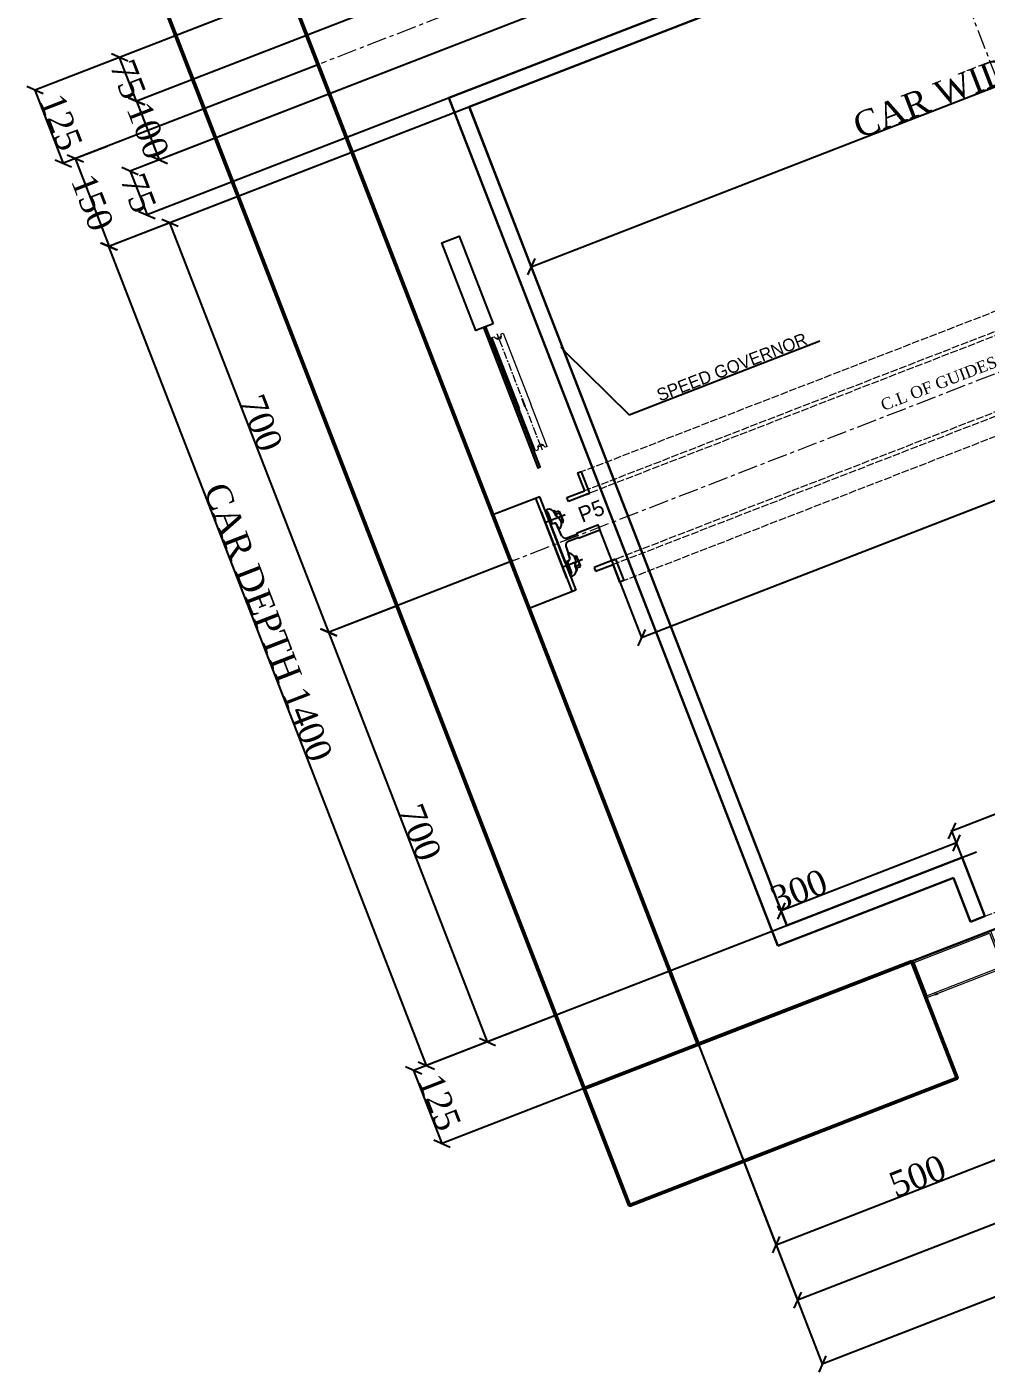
# Model space of a CAD drawing. Header units: millimetres. Extents: x 22640 to 26002, y -77691 to -74265.
# Drawn here: x 22640 to 24169, y -77563 to -75419 of the extents above; entities that cross this region are included whole.
import ezdxf
from ezdxf import colors
from ezdxf.entities.mleader import LeaderData, LeaderLine
from ezdxf.math import Vec2, Vec3

# ---------------------------------------------------------------- set-up
doc = ezdxf.new("R2010")
doc.units = ezdxf.units.MM
for name, pattern in [('ACAD_ISO02W100', [15, 12, -3]), ('ACAD_ISO10W100', [18, 12, -3, 0, -3]), ('CENTER', [50.8, 31.75, -6.35, 6.35, -6.35])]:
    doc.linetypes.add(name, pattern=pattern)
for name, color, linetype in [('7', 6, 'ACAD_ISO10W100'), ('PDF_0', 7, 'Continuous'), ('PDF_gide rail', 7, 'Continuous')]:
    doc.layers.add(name, color=color, linetype=linetype)
for name, color, linetype, lineweight in [('CL', 2, 'CENTER', 0), ('DL', 8, 'ACAD_ISO02W100', 0), ('step&guides', 3, 'Continuous', 30), ('Wall', 1, 'Continuous', 50)]:
    doc.layers.add(name, color=color, linetype=linetype, lineweight=lineweight)
doc.styles.add('nassar2', font='cent.shx', dxfattribs={"height": 60})
doc.styles.add('top', font='cent.shx', dxfattribs={"height": 40})
doc.dimstyles.new('top', dxfattribs={"dimtxt": 35, "dimasz": 20, "dimexe": 1.25, "dimexo": 0.625, "dimtad": 1, "dimtxsty": 'top', "dimblk": 'OBLIQUE', "dimcen": 2.5, "dimadec": 0, "dimazin": 0, "dimtfac": 1, "dimtmove": 0, "dimatfit": 3, "dimldrblk": 'OBLIQUE', "dimfxl": 1, "dimarcsym": 0})

# ---------------------------------------------------------------- blocks, each defined once
blk = doc.blocks.new('_Oblique')
at = {"color": 0, "linetype": 'ByBlock', "lineweight": -2}
blk.add_line((-0.5, -0.5), (0.5, 0.5), dxfattribs=at)
blk = doc.blocks.new('*D38')
at = {"color": 0, "lineweight": -2, "transparency": 16777216}
for p, q in [((23366.7, -74827.6), (22919.1, -75001.1)), ((23538.8, -75271.4), (23366.2, -74826.4)), ((23104.2, -75478.1), (22918.7, -75000))]:
    blk.add_line(p, q, dxfattribs=at)
at = {"layer": 'Defpoints', "color": 0, "transparency": 16777216}
for p in [(22919.1, -75001.1), (23539, -75272), (23104.4, -75478.7)]:
    blk.add_point(p, dxfattribs=at)
at = {"color": 0, "lineweight": -2, "transparency": 16777216, "xscale": 20, "yscale": 20, "zscale": 20}
for p, rotation in [((23366.7, -74827.6), 21.19943841959937), ((22919.1, -75001.1), 201.1994384195994)]:
    blk.add_blockref('_Oblique', p, dxfattribs=dict(at, rotation=rotation))
at = {"color": 0, "transparency": 16777216, "insert": (23135.4, -74895.1), "char_height": 40, "attachment_point": 5, "rotation": 21.1994, "style": 'top'}
blk.add_mtext('480', dxfattribs=at)
blk = doc.blocks.new('*D41')
at = {"color": 0, "lineweight": -2, "transparency": 16777216}
for p, q in [((24122, -76719.7), (23842.3, -76828.1)), ((24130.8, -76742.4), (24121.5, -76718.5)), ((23851.1, -76850.9), (23841.8, -76827))]:
    blk.add_line(p, q, dxfattribs=at)
at = {"layer": 'Defpoints', "color": 0, "transparency": 16777216}
for p in [(24131.1, -76743), (23842.3, -76828.1), (23851.4, -76851.5)]:
    blk.add_point(p, dxfattribs=at)
at = {"color": 0, "lineweight": -2, "transparency": 16777216, "xscale": 20, "yscale": 20, "zscale": 20}
for p, rotation in [((24122, -76719.7), 21.19943841959937), ((23842.3, -76828.1), 201.1994384195994)]:
    blk.add_blockref('_Oblique', p, dxfattribs=dict(at, rotation=rotation))
at = {"color": 0, "transparency": 16777216, "insert": (23870.6, -76795), "char_height": 40, "attachment_point": 5, "rotation": 21.1994, "style": 'top'}
blk.add_mtext('300', dxfattribs=at)
blk = doc.blocks.new('*D42')
at = {"color": 0, "lineweight": -2, "transparency": 16777216}
for p, q in [((24114.5, -76700.4), (25046.9, -76338.8)), ((25063.2, -76380.8), (25046.4, -76337.7)), ((24130.8, -76742.4), (24114.1, -76699.3))]:
    blk.add_line(p, q, dxfattribs=at)
at = {"layer": 'Defpoints', "color": 0, "transparency": 16777216}
for p in [(25046.9, -76338.8), (25063.4, -76381.4), (24131.1, -76743)]:
    blk.add_point(p, dxfattribs=at)
at = {"color": 0, "lineweight": -2, "transparency": 16777216, "xscale": 20, "yscale": 20, "zscale": 20}
for p, rotation in [((25046.9, -76338.8), 21.1994384195994), ((24114.5, -76700.4), 201.1994384195994)]:
    blk.add_blockref('_Oblique', p, dxfattribs=dict(at, rotation=rotation))
at = {"color": 0, "transparency": 16777216, "insert": (24573.2, -76500.4), "char_height": 40, "attachment_point": 5, "rotation": 21.1994, "style": 'top'}
blk.add_mtext('OPENING 1000', dxfattribs=at)
blk = doc.blocks.new('*D44')
at = {"color": 0, "lineweight": -2, "transparency": 16777216}
for p, q in [((24199.3, -76918.9), (24300.8, -77180.6)), ((23710.3, -77041), (23834.6, -77361.4)), ((23834.1, -77360.2), (24300.3, -77179.4))]:
    blk.add_line(p, q, dxfattribs=at)
at = {"layer": 'Defpoints', "color": 0, "transparency": 16777216}
for p in [(24199.1, -76918.3), (23710.1, -77040.4), (24300.3, -77179.4)]:
    blk.add_point(p, dxfattribs=at)
at = {"color": 0, "lineweight": -2, "transparency": 16777216, "xscale": 20, "yscale": 20, "zscale": 20}
for p, rotation in [((24300.3, -77179.4), 21.1994384195994), ((23834.1, -77360.2), 201.1994384195994)]:
    blk.add_blockref('_Oblique', p, dxfattribs=dict(at, rotation=rotation))
at = {"color": 0, "transparency": 16777216, "insert": (24059.8, -77250.6), "char_height": 40, "attachment_point": 5, "rotation": 21.1994, "style": 'top'}
blk.add_mtext('500', dxfattribs=at)
blk = doc.blocks.new('*D45')
at = {"color": 0, "lineweight": -2, "transparency": 16777216}
for p, q in [((24700.2, -76827.7), (24801.2, -77088.2)), ((23710.3, -77041), (23868.9, -77449.8)), ((24800.8, -77087), (23868.4, -77448.6))]:
    blk.add_line(p, q, dxfattribs=at)
at = {"layer": 'Defpoints', "color": 0, "transparency": 16777216}
for p in [(24699.9, -76827.1), (23710.1, -77040.4), (23868.4, -77448.6)]:
    blk.add_point(p, dxfattribs=at)
at = {"color": 0, "lineweight": -2, "transparency": 16777216, "xscale": 20, "yscale": 20, "zscale": 20}
for p, rotation in [((24800.8, -77087), 21.19943841959937), ((23868.4, -77448.6), 201.1994384195994)]:
    blk.add_blockref('_Oblique', p, dxfattribs=dict(at, rotation=rotation))
at = {"color": 0, "transparency": 16777216, "insert": (24327.1, -77248.6), "char_height": 40, "attachment_point": 5, "rotation": 21.1994, "style": 'top'}
blk.add_mtext('1000', dxfattribs=at)
blk = doc.blocks.new('*D60')
at = {"color": 0, "lineweight": -2, "transparency": 16777216}
for p, q in [((25575, -76317.7), (25773, -76828.2)), ((25772.5, -76827), (23907.9, -77550.3)), ((23710.3, -77041), (23908.3, -77551.4))]:
    blk.add_line(p, q, dxfattribs=at)
at = {"layer": 'Defpoints', "color": 0, "transparency": 16777216}
for p in [(25574.8, -76317.1), (23710.1, -77040.4), (23907.9, -77550.3)]:
    blk.add_point(p, dxfattribs=at)
at = {"color": 0, "lineweight": -2, "transparency": 16777216, "xscale": 20, "yscale": 20, "zscale": 20}
for p, rotation in [((25772.5, -76827), 21.19943841959937), ((23907.9, -77550.3), 201.1994384195994)]:
    blk.add_blockref('_Oblique', p, dxfattribs=dict(at, rotation=rotation))
at = {"color": 0, "transparency": 16777216, "insert": (24832.7, -77169.4), "char_height": 40, "attachment_point": 5, "rotation": 21.1994, "style": 'top'}
blk.add_mtext('SHAFT WIDTH 2000', dxfattribs=at)
blk = doc.blocks.new('*D51')
at = {"color": 0, "lineweight": -2, "transparency": 16777216}
for p, q in [((23344.5, -75546.5), (22769.3, -75769.6)), ((23276.8, -77074.4), (22770.5, -75769.1)), ((24153.8, -76734.2), (23275.6, -77074.8))]:
    blk.add_line(p, q, dxfattribs=at)
at = {"layer": 'Defpoints', "color": 0, "transparency": 16777216}
for p in [(23345.1, -75546.3), (22770.5, -75769.1), (24154.4, -76734)]:
    blk.add_point(p, dxfattribs=at)
at = {"color": 0, "lineweight": -2, "transparency": 16777216, "xscale": 20, "yscale": 20, "zscale": 20}
for p, rotation in [((22770.5, -75769.1), 111.1994384197184), ((23276.8, -77074.4), 291.1994384197184)]:
    blk.add_blockref('_Oblique', p, dxfattribs=dict(at, rotation=rotation))
at = {"color": 0, "transparency": 16777216, "insert": (23024.8, -76367.7), "char_height": 40, "attachment_point": 5, "rotation": 291.1994, "style": 'top'}
blk.add_mtext('CAR DEPTH 1400', dxfattribs=at)
blk = doc.blocks.new('*D61')
at = {"color": 0, "lineweight": -2, "transparency": 16777216}
for p, q in [((23415.8, -76269.6), (23120, -76384.4)), ((23374.3, -77036.6), (23121.1, -76383.9)), ((23482.5, -76994.6), (23373.1, -77037))]:
    blk.add_line(p, q, dxfattribs=at)
at = {"layer": 'Defpoints', "color": 0, "transparency": 16777216}
for p in [(23416.4, -76269.4), (23121.1, -76383.9), (23483.1, -76994.4)]:
    blk.add_point(p, dxfattribs=at)
at = {"color": 0, "lineweight": -2, "transparency": 16777216, "xscale": 20, "yscale": 20, "zscale": 20}
for p, rotation in [((23121.1, -76383.9), 111.1994384197184), ((23374.3, -77036.6), 291.1994384197184)]:
    blk.add_blockref('_Oblique', p, dxfattribs=dict(at, rotation=rotation))
at = {"color": 0, "transparency": 16777216, "insert": (23266.9, -76702.8), "char_height": 40, "attachment_point": 5, "rotation": 291.1994, "style": 'top'}
blk.add_mtext('700', dxfattribs=at)
blk = doc.blocks.new('*D52')
at = {"color": 0, "lineweight": -2, "transparency": 16777216}
for p, q in [((22976.2, -75689.3), (22866.8, -75731.8)), ((23121.1, -76383.9), (22868, -75731.3)), ((23229.4, -76342), (23120, -76384.4))]:
    blk.add_line(p, q, dxfattribs=at)
at = {"layer": 'Defpoints', "color": 0, "transparency": 16777216}
for p in [(22976.8, -75689.1), (22868, -75731.3), (23230, -76341.7)]:
    blk.add_point(p, dxfattribs=at)
at = {"color": 0, "lineweight": -2, "transparency": 16777216, "xscale": 20, "yscale": 20, "zscale": 20}
for p, rotation in [((22868, -75731.3), 111.1994384197184), ((23121.1, -76383.9), 291.1994384197184)]:
    blk.add_blockref('_Oblique', p, dxfattribs=dict(at, rotation=rotation))
at = {"color": 0, "transparency": 16777216, "insert": (23013.8, -76050.2), "char_height": 40, "attachment_point": 5, "rotation": 291.1994, "style": 'top'}
blk.add_mtext('700', dxfattribs=at)
blk = doc.blocks.new('*D53')
at = {"color": 0, "lineweight": -2, "transparency": 16777216}
for p, q in [((23058.6, -75362.4), (22651.8, -75520.2)), ((23103.8, -75479), (22697, -75636.7)), ((22698.2, -75636.3), (22653, -75519.7))]:
    blk.add_line(p, q, dxfattribs=at)
at = {"layer": 'Defpoints', "color": 0, "transparency": 16777216}
for p in [(23059.2, -75362.2), (23104.4, -75478.7), (22653, -75519.7)]:
    blk.add_point(p, dxfattribs=at)
at = {"color": 0, "lineweight": -2, "transparency": 16777216, "xscale": 20, "yscale": 20, "zscale": 20}
for p, rotation in [((22653, -75519.7), 111.1994384197184), ((22698.2, -75636.3), 291.1994384197184)]:
    blk.add_blockref('_Oblique', p, dxfattribs=dict(at, rotation=rotation))
at = {"color": 0, "transparency": 16777216, "insert": (22694.8, -75570.6), "char_height": 40, "attachment_point": 5, "rotation": 291.1994, "style": 'top'}
blk.add_mtext('125', dxfattribs=at)
blk = doc.blocks.new('*D62')
at = {"color": 0, "lineweight": -2, "transparency": 16777216}
for p, q in [((25135.2, -75598.6), (25205, -75778.8)), ((23619.6, -76392.4), (25204.6, -75777.6)), ((23553.5, -76221.7), (23620.1, -76393.5))]:
    blk.add_line(p, q, dxfattribs=at)
at = {"layer": 'Defpoints', "color": 0, "transparency": 16777216}
for p in [(25134.9, -75598), (25204.6, -75777.6), (23553.2, -76221.2)]:
    blk.add_point(p, dxfattribs=at)
at = {"color": 0, "lineweight": -2, "transparency": 16777216, "xscale": 20, "yscale": 20, "zscale": 20}
for p, rotation in [((25204.6, -75777.6), 21.1994384195994), ((23619.6, -76392.4), 201.1994384195994)]:
    blk.add_blockref('_Oblique', p, dxfattribs=dict(at, rotation=rotation))
at = {"color": 0, "transparency": 16777216, "insert": (24404.7, -76065.8), "char_height": 40, "attachment_point": 5, "rotation": 21.1994, "style": 'top'}
blk.add_mtext('DBG 1700', dxfattribs=at)
blk = doc.blocks.new('*D63')
at = {"color": 0, "lineweight": -2, "transparency": 16777216}
for p, q in [((24837, -74968.3), (24936.1, -75223.7)), ((23443.9, -75801.1), (24935.7, -75222.5)), ((23345.3, -75546.8), (23444.4, -75802.3))]:
    blk.add_line(p, q, dxfattribs=at)
at = {"layer": 'Defpoints', "color": 0, "transparency": 16777216}
for p in [(24836.8, -74967.7), (24935.7, -75222.5), (23345.1, -75546.3)]:
    blk.add_point(p, dxfattribs=at)
at = {"color": 0, "lineweight": -2, "transparency": 16777216, "xscale": 20, "yscale": 20, "zscale": 20}
for p, rotation in [((24935.7, -75222.5), 21.1994384195994), ((23443.9, -75801.1), 201.1994384195994)]:
    blk.add_blockref('_Oblique', p, dxfattribs=dict(at, rotation=rotation))
at = {"color": 0, "transparency": 16777216, "insert": (24182.3, -75492.6), "char_height": 40, "attachment_point": 5, "rotation": 21.1994, "style": 'top'}
blk.add_mtext('CAR WIDTH 1600', dxfattribs=at)
blk = doc.blocks.new('*D55')
at = {"color": 0, "lineweight": -2, "transparency": 16777216}
for p, q in [((23344.5, -75546.5), (22770.5, -75769.1)), ((22768, -75609.2), (22716.3, -75629.3)), ((22771.7, -75768.7), (22717.4, -75628.8))]:
    blk.add_line(p, q, dxfattribs=at)
at = {"layer": 'Defpoints', "color": 0, "transparency": 16777216}
for p in [(23345.1, -75546.3), (22768.5, -75609), (22717.4, -75628.8)]:
    blk.add_point(p, dxfattribs=at)
at = {"color": 0, "lineweight": -2, "transparency": 16777216, "xscale": 20, "yscale": 20, "zscale": 20}
for p, rotation in [((22717.4, -75628.8), 111.1994384197184), ((22771.7, -75768.7), 291.1994384197184)]:
    blk.add_blockref('_Oblique', p, dxfattribs=dict(at, rotation=rotation))
at = {"color": 0, "transparency": 16777216, "insert": (22744.5, -75698.7), "char_height": 40, "attachment_point": 5, "rotation": 291.1994, "style": 'top'}
blk.add_mtext('150', dxfattribs=at)
blk = doc.blocks.new('*D64')
at = {"color": 0, "lineweight": -2, "transparency": 16777216}
for p, q in [((23551.9, -75251.5), (22813.8, -75537.8)), ((23588.1, -75344.8), (22849.9, -75631.1)), ((22814.9, -75537.4), (22851.1, -75630.6))]:
    blk.add_line(p, q, dxfattribs=at)
at = {"layer": 'Defpoints', "color": 0, "transparency": 16777216}
for p in [(23552.5, -75251.3), (23588.6, -75344.5), (22851.1, -75630.6)]:
    blk.add_point(p, dxfattribs=at)
at = {"color": 0, "lineweight": -2, "transparency": 16777216, "xscale": 20, "yscale": 20, "zscale": 20}
for p, rotation in [((22814.9, -75537.4), 111.1994384197184), ((22851.1, -75630.6), 291.1994384197184)]:
    blk.add_blockref('_Oblique', p, dxfattribs=dict(at, rotation=rotation))
at = {"color": 0, "transparency": 16777216, "insert": (22833, -75584), "char_height": 40, "attachment_point": 5, "rotation": 291.1994, "style": 'top'}
blk.add_mtext('100', dxfattribs=at)
blk = doc.blocks.new('*D65')
at = {"color": 0, "lineweight": -2, "transparency": 16777216}
for p, q in [((23588.1, -75344.8), (22803.3, -75649.1)), ((23312.2, -75532.2), (22830.4, -75719.1)), ((22804.5, -75648.7), (22831.6, -75718.6))]:
    blk.add_line(p, q, dxfattribs=at)
at = {"layer": 'Defpoints', "color": 0, "transparency": 16777216}
for p in [(23588.6, -75344.5), (23312.7, -75532), (22831.6, -75718.6)]:
    blk.add_point(p, dxfattribs=at)
at = {"color": 0, "lineweight": -2, "transparency": 16777216, "xscale": 20, "yscale": 20, "zscale": 20}
for p, rotation in [((22804.5, -75648.7), 111.1994384197184), ((22831.6, -75718.6), 291.1994384197184)]:
    blk.add_blockref('_Oblique', p, dxfattribs=dict(at, rotation=rotation))
at = {"color": 0, "transparency": 16777216, "insert": (22818, -75683.7), "char_height": 40, "attachment_point": 5, "rotation": 291.1994, "style": 'top'}
blk.add_mtext('75', dxfattribs=at)
blk = doc.blocks.new('*D56')
at = {"color": 0, "lineweight": -2, "transparency": 16777216}
for p, q in [((22814.9, -75537.4), (22787.8, -75467.5)), ((22788.4, -75467.2), (22789, -75467)), ((22815.5, -75537.2), (22816.1, -75536.9))]:
    blk.add_line(p, q, dxfattribs=at)
at = {"layer": 'Defpoints', "color": 0, "transparency": 16777216}
for p in [(22787.8, -75467.5), (22787.8, -75467.5), (22814.9, -75537.4)]:
    blk.add_point(p, dxfattribs=at)
at = {"color": 0, "lineweight": -2, "transparency": 16777216, "xscale": 20, "yscale": 20, "zscale": 20}
for p, rotation in [((22787.8, -75467.5), 111.1994384197184), ((22814.9, -75537.4), 291.1994384197184)]:
    blk.add_blockref('_Oblique', p, dxfattribs=dict(at, rotation=rotation))
at = {"color": 0, "transparency": 16777216, "insert": (22801.4, -75502.4), "char_height": 40, "attachment_point": 5, "rotation": 291.1994, "style": 'top'}
blk.add_mtext('75', dxfattribs=at)
blk = doc.blocks.new('*D66')
at = {"color": 0, "lineweight": -2, "transparency": 16777216}
for p, q in [((23482.5, -76994.6), (23255.2, -77082.7)), ((23256.4, -77082.3), (23301.6, -77198.8)), ((23527.7, -77111.1), (23300.4, -77199.3))]:
    blk.add_line(p, q, dxfattribs=at)
at = {"layer": 'Defpoints', "color": 0, "transparency": 16777216}
for p in [(23483.1, -76994.4), (23528.3, -77110.9), (23301.6, -77198.8)]:
    blk.add_point(p, dxfattribs=at)
at = {"color": 0, "lineweight": -2, "transparency": 16777216, "xscale": 20, "yscale": 20, "zscale": 20}
for p, rotation in [((23256.4, -77082.3), 111.1994384197184), ((23301.6, -77198.8), 291.1994384197184)]:
    blk.add_blockref('_Oblique', p, dxfattribs=dict(at, rotation=rotation))
at = {"color": 0, "transparency": 16777216, "insert": (23298.2, -77133.1), "char_height": 40, "attachment_point": 5, "rotation": 291.1994, "style": 'top'}
blk.add_mtext('125', dxfattribs=at)

msp = doc.modelspace()

# ---------------------------------------------------------------- linework, layer by layer
for p, q in [((23380.677, -75914.149), (23424.673, -76027.581)), ((23434.494, -76023.772), (23429.675, -76011.348)), ((23457.42, -76167.694), (23382.834, -76196.623)), ((23474.596, -76211.98), (23498.101, -76272.581)), ((23549.985, -76212.772), (23553.239, -76221.163)), ((23515.278, -76316.866), (23440.692, -76345.796)), ((23714.757, -77038.571), (25570.089, -76318.957)), ((25570.089, -76318.957), (23714.757, -77038.571)), ((24064.38, -76902.966), (24069.042, -76901.158)), ((24091.838, -76959.932), (24087.176, -76961.74))]:
    msp.add_line(p, q)
at = {"ltscale": 5, "transparency": 33554666}
for p, q in [((23524.031, -76127.834), (23517.906, -76130.221)), ((23517.906, -76130.221), (23528.778, -76158.125)), ((23537.29, -76161.863), (23524.031, -76127.834)), ((23500.874, -76168.997), (23528.778, -76158.125)), ((23537.29, -76161.863), (23503.261, -76175.122)), ((23531.165, -76164.25), (23537.29, -76161.863)), ((23503.261, -76175.122), (23500.874, -76168.997)), ((23578.191, -76267.317), (23544.122, -76280.471)), ((23546.49, -76286.604), (23574.427, -76275.817)), ((23572.059, -76269.685), (23578.191, -76267.317)), ((23585.213, -76303.754), (23574.427, -76275.817)), ((23578.191, -76267.317), (23591.346, -76301.386)), ((23544.122, -76280.471), (23546.49, -76286.604)), ((23591.346, -76301.386), (23585.213, -76303.754))]:
    msp.add_line(p, q, dxfattribs=at)
for points in [[(23383.443, -75892.078), (23355.473, -75902.926), (23301.231, -75763.077), (23329.201, -75752.228)], [(23371.315, -75896.781), (23367.601, -75898.222), (23454.259, -76121.635), (23457.974, -76120.194)]]:
    msp.add_lwpolyline(points, close=True)
at = {"color": 7, "linetype": 'Continuous', "lineweight": 20, "true_color": 0x000007}
for points in [[(23389.355, -75907.394), (23392.022, -75914.269), (23388.585, -75915.602)], [(23396.251, -75912.063), (23395.9, -75908.245), (23399.337, -75906.912), (23443.333, -76020.344)], [(23380.677, -75914.149), (23384.606, -75912.626), (23387.412, -75915.492)], [(23394.968, -75913.126), (23392.022, -75914.269), (23392.022, -75914.269)], [(23392.974, -75916.724), (23392.022, -75914.269), (23392.022, -75914.269)], [(23397.926, -75929.491), (23392.974, -75916.724), (23392.974, -75916.724)], [(23399.831, -75934.402), (23398.878, -75931.946), (23398.878, -75931.946)], [(23405.164, -75948.151), (23400.783, -75936.857), (23400.783, -75936.857)], [(23407.068, -75953.061), (23406.116, -75950.606), (23406.116, -75950.606)], [(23412.401, -75966.811), (23408.02, -75955.517), (23408.02, -75955.517)], [(23414.306, -75971.721), (23413.353, -75969.266), (23413.353, -75969.266)], [(23419.638, -75985.47), (23415.067, -75973.685), (23415.067, -75973.685)], [(23421.543, -75990.381), (23420.591, -75987.926), (23420.591, -75987.926)], [(23426.876, -76004.13), (23422.495, -75992.836), (23422.495, -75992.836)], [(23428.78, -76009.041), (23427.828, -76006.585), (23427.828, -76006.585)], [(23450.766, -76094.855), (23424.673, -76027.581), (23424.673, -76027.581)], [(23437.732, -76032.12), (23434.494, -76023.772), (23434.494, -76023.772)], [(23439.446, -76036.539), (23438.494, -76034.084), (23438.494, -76034.084)], [(23444.779, -76050.289), (23440.398, -76038.994), (23440.398, -76038.994)], [(23469.426, -76087.617), (23443.333, -76020.344), (23443.333, -76020.344), (23443.333, -76020.344)], [(23446.684, -76055.199), (23445.922, -76053.235), (23445.922, -76053.235)], [(23452.207, -76069.439), (23447.636, -76057.654), (23447.636, -76057.654)], [(23453.921, -76073.859), (23452.969, -76071.404), (23452.969, -76071.404)], [(23458.111, -76084.662), (23454.873, -76076.314), (23454.873, -76076.314)], [(23454.834, -76089.322), (23454.695, -76093.331), (23450.766, -76094.855)], [(23458.111, -76084.662), (23459.063, -76087.117), (23455.626, -76088.45)], [(23462.01, -76085.974), (23459.063, -76087.117), (23461.349, -76093.01)], [(23469.426, -76087.617), (23465.989, -76088.95), (23463.673, -76085.894)]]:
    msp.add_lwpolyline(points, dxfattribs=at)
at = {"color": 7, "linetype": 'Continuous', "lineweight": 20, "transparency": 33554666}
for points in [[(24050.395, -76908.39), (24176.259, -76859.572), (24199.056, -76918.347), (24073.192, -76967.165)], [(24054.284, -76910.121), (24174.547, -76863.454), (24195.159, -76916.596), (24074.896, -76963.264)]]:
    msp.add_lwpolyline(points, close=True, dxfattribs=at)
at = {"color": 7, "linetype": 'Continuous', "lineweight": 20, "true_color": 0x000007}
for points in [[(23396.06, -75911.572), (23396.331, -75913.727), (23394.938, -75915.962), (23392.974, -75916.724)], [(23392.974, -75916.724), (23391.01, -75917.486), (23388.474, -75916.774), (23387.222, -75915.001)], [(23454.644, -76088.831), (23454.373, -76086.677), (23455.956, -76084.933), (23457.921, -76084.171)], [(23457.921, -76084.171), (23459.885, -76083.409), (23462.23, -76083.629), (23463.483, -76085.403)]]:
    msp.add_open_spline(points, degree=3, dxfattribs=at)
at = {"color": 7, "linetype": 'Continuous', "lineweight": 20}
msp.add_open_spline([(23457.921, -76084.171), (23459.885, -76083.409), (23462.23, -76083.629), (23463.483, -76085.403)], degree=3, dxfattribs=at)
at = {"layer": 'CL'}
for p, q in [((23806.638, -74523.918, -110.467), (24885.538, -77305.571)), ((24964.383, -74757.308), (23109.051, -75476.923)), ((25271.756, -75549.787), (23416.424, -76269.401))]:
    msp.add_line(p, q, dxfattribs=at)
at = {"layer": 'DL'}
for p, q in [((25096.834, -75517.802), (23517.998, -76130.457)), ((25132.564, -75536.108), (23500.989, -76169.29)), ((25144.038, -75538.665), (23503.261, -76175.122)), ((25184.94, -75644.118), (23544.242, -76280.781)), ((25178.19, -75653.743), (23574.493, -76275.988)), ((25164.149, -75691.354), (23589.528, -76302.365))]:
    msp.add_line(p, q, dxfattribs=at)
at = {"layer": 'DL', "transparency": 33554666}
msp.add_line((24167.219, -76836.264), (25099.546, -76474.648), dxfattribs=at)
at = {"layer": 'PDF_0', "lineweight": 25}
for points in [[(23506.812, -76295.039), (23457.42, -76167.694)], [(23500.759, -76297.386), (23451.367, -76170.042)], [(23465.886, -76189.522), (23469.435, -76188.145)], [(23465.886, -76189.522), (23506.812, -76295.039)], [(23465.886, -76189.522), (23515.278, -76316.866)], [(23468.467, -76188.521), (23468.467, -76188.521)], [(23459.833, -76191.869), (23500.759, -76297.386)], [(23500.759, -76297.386), (23459.833, -76191.869)], [(23459.833, -76191.869), (23500.759, -76297.386)], [(23459.833, -76191.869), (23509.225, -76319.214)], [(23466.711, -76208.875), (23465.743, -76209.251)], [(23468.178, -76191.602), (23466.887, -76192.103)], [(23473.487, -76206.247), (23467.295, -76208.649)], [(23477.497, -76209.888), (23470.864, -76192.788)], [(23474.777, -76205.747), (23474.132, -76205.997)], [(23481.876, -76202.993), (23475.423, -76205.496)], [(23481.547, -76209.802), (23480.256, -76210.303), (23478.477, -76210.822)], [(23481.203, -76193.603), (23482.705, -76197.475)], [(23487.854, -76190.652), (23481.723, -76193.03)], [(23483.166, -76202.493), (23482.198, -76202.868)], [(23489.942, -76199.865), (23483.489, -76202.368)], [(23484.293, -76211.786), (23487.236, -76218.353)], [(23489.162, -76192.153), (23494.669, -76206.35)], [(23491.233, -76199.364), (23490.265, -76199.74)], [(23490.779, -76205.85), (23493.36, -76204.849)], [(23498.008, -76196.736), (23491.555, -76199.239)], [(23487.112, -76218.408), (23487.112, -76218.408)], [(23501.654, -76272.169), (23508.286, -76289.27)], [(23503.009, -76259.394), (23503.009, -76259.394)], [(23509.536, -76274.309), (23503.083, -76276.812)], [(23505.392, -76266.186), (23503.138, -76259.352)], [(23510.827, -76273.808), (23509.859, -76274.184)], [(23517.603, -76271.18), (23511.15, -76273.683)], [(23514.185, -76266.195), (23516.766, -76265.194)], [(23522.227, -76277.401), (23516.72, -76263.204)], [(23518.893, -76270.679), (23517.925, -76271.055)], [(23525.669, -76268.051), (23519.216, -76270.554)], [(23494.371, -76280.191), (23493.403, -76280.566)], [(23501.147, -76277.562), (23494.955, -76279.964)], [(23502.438, -76277.062), (23501.793, -76277.312)], [(23507.101, -76291.957), (23505.811, -76292.457)], [(23506.812, -76295.039), (23510.361, -76293.662)], [(23509.393, -76294.037), (23509.393, -76294.037)], [(23515.371, -76281.697), (23513.87, -76277.825)], [(23522.272, -76279.391), (23516.142, -76281.769)]]:
    msp.add_lwpolyline(points, dxfattribs=at)
for points in [[(23479.181, -76190.304), (23480.472, -76189.804), (23483.976, -76198.838, -0.19879356), (23482.768, -76197.636)], [(23487.958, -76190.915, -0.42555746), (23489.105, -76193.879), (23482.975, -76196.257)], [(23483.983, -76198.832, -0.4769017), (23489.317, -76218.397, -0.14500939), (23488.617, -76218.938)], [(23491.708, -76209.202), (23494.612, -76208.076, 0.42555746), (23493.464, -76205.112)], [(23513.898, -76275.961, 0.4769017), (23504.644, -76257.916, 0.14500939), (23503.763, -76257.988)], [(23512.61, -76263.094), (23515.514, -76261.968, -0.42555746), (23516.666, -76264.93)], [(23516.103, -76285.496), (23517.393, -76284.995), (23513.889, -76275.961, 0.19879356), (23513.807, -76277.663)], [(23522.172, -76279.127, 0.42555746), (23521.021, -76276.165), (23514.89, -76278.542)]]:
    msp.add_lwpolyline(points, format="xyb", dxfattribs=at)
for centre, radius, start, end in [((23472.213, -76197.561), 9.817, 22.751734, 106.435137), ((23468.876, -76193.658), 2.171, 23.634069, 108.764808), ((23478.685, -76209.623), 1.217, 192.570498, 260.163901), ((23481.948, -76212.273), 2.503, 40.496817, 99.209086), ((23469.839, -76207.847), 23.705, 6.949824, 35.449053), ((23488.251, -76217.881), 1.119, 204.942649, 289.100056), ((23502.709, -76271.564), 1.217, 142.234976, 209.828378), ((23504.205, -76259.016), 1.119, 113.298821, 197.456228), ((23497.375, -76278.84), 23.705, 6.949824, 35.449053), ((23506.231, -76289.968), 2.171, 293.634069, 18.764808), ((23506.063, -76284.836), 9.817, 295.96374, 19.647143)]:
    msp.add_arc(centre, radius, start, end, dxfattribs=at)
at = {"layer": 'PDF_gide rail', "lineweight": 25}
for points in [[(23480.262, -76210.29), (23474.596, -76211.98), (23498.101, -76272.581), (23498.101, -76272.581)], [(23492.806, -76230.779), (23483.851, -76210.648)], [(23503.425, -76270.008), (23498.101, -76272.581), (23474.596, -76211.98), (23474.596, -76211.98)], [(23499.786, -76233.851), (23517.643, -76226.925), (23517.1, -76225.526), (23549.985, -76212.772), (23553.239, -76221.163), (23520.355, -76233.917), (23519.812, -76232.519), (23501.956, -76239.445)], [(23498.872, -76246.42), (23505.392, -76266.186)]]:
    msp.add_lwpolyline(points, dxfattribs=at)
for centre, radius, start, end in [((23481.079, -76214.266), 4.059, 37.660976, 101.608759), ((23498.977, -76226.222), 7.671, 216.442539, 276.056927), ((23506.502, -76245.624), 7.671, 126.34195, 185.956338), ((23501.347, -76266.521), 4.059, 300.790118, 4.7379), ((23501.347, -76266.521), 4.059, 300.790118, 4.7379)]:
    msp.add_arc(centre, radius, start, end, dxfattribs=at)
at = {"layer": 'step&guides'}
for p, q in [((23312.749, -75531.989), (24851.089, -74935.324)), ((23345.097, -75546.257), (24836.821, -74967.673)), ((23312.749, -75531.989), (23837.091, -76883.864)), ((23345.097, -75546.257), (23851.359, -76851.516)), ((23851.359, -76851.516), (24131.057, -76743.031)), ((24131.057, -76743.031), (24167.219, -76836.264)), ((23837.091, -76883.864), (24116.789, -76775.379)), ((24116.789, -76775.379), (24143.911, -76845.304)), ((24167.219, -76836.264), (24143.911, -76845.304))]:
    msp.add_line(p, q, dxfattribs=at)
at = {"layer": 'Wall'}
for points in [[(25306.774, -76635.604), (25828.877, -76433.099), (25033.323, -74381.979), (22805.061, -75246.24), (23600.615, -77297.36), (24122.718, -77094.855)], [(24050.395, -76908.39), (23710.095, -77040.38), (23059.188, -75362.19), (24923.842, -74638.959), (25574.75, -76317.149), (25234.451, -76449.138)]]:
    msp.add_lwpolyline(points, dxfattribs=at)
msp.add_lwpolyline([(24050.395, -76908.39), (23528.292, -77110.895), (23600.615, -77297.36), (24122.718, -77094.855)], close=True, dxfattribs=at)

# ---------------------------------------------------------------- texts
at = {"linetype": 'ACAD_ISO02W100', "ltscale": 4, "transparency": 33554666, "insert": (23516.037, -76186.154), "char_height": 25, "attachment_point": 1, "rotation": 21.199438}
msp.add_mtext_dynamic_manual_height_columns('P5', width=377.71746, gutter_width=125, heights=[0], dxfattribs=at)
at = {"layer": '7', "ltscale": 4, "attachment_point": 1, "rotation": 21.199438}
for s, width, gutter_width, insert, char_height in [('{\\Fcadnw-1|c0;SPEED GOVERNOR}', 812.66208, 175, (23641.696, -75997.533), 20), ('\\pxt1;{\\Fcent|c0;C.L OF GUIDES}', 686.44118, 9.318, (23998.759, -76013.759), 18.63605)]:
    msp.add_mtext_dynamic_manual_height_columns(s, width=width, gutter_width=gutter_width, heights=[0], dxfattribs=dict(at, insert=insert, char_height=char_height))

# ---------------------------------------------------------------- dimensions: what is measured, and where the dimension line sits
for base, p1, p2, angle, picture, middle in [((22919.146, -75001.131), (23539.034, -75271.967), (23104.39, -75478.731), 21.199438, '*D38', (23142.905, -74914.343)), ((22652.989, -75519.74), (23104.39, -75478.731), (23059.188, -75362.19), 111.199438, '*D53', (22675.59, -75578.01)), ((22868.011, -75731.301), (23229.959, -76341.724), (22976.828, -75689.095), 111.199438, '*D52', (22994.577, -76057.616)), ((23121.142, -76383.93), (23483.09, -76994.354), (23416.424, -76269.401), 111.199438, '*D61', (23247.708, -76710.245)), ((23842.295, -76828.147), (24131.057, -76743.031), (23851.359, -76851.516), 21.199438, '*D41', (23878.073, -76814.27)), ((23868.433, -77448.611), (24699.948, -76827.076), (23710.095, -77040.38), 21.199438, '*D45', (24334.597, -77267.803)), ((24300.313, -77179.41), (23710.095, -77040.38), (24199.056, -76918.347), 21.199438, '*D44', (24067.231, -77269.814)), ((23301.566, -77198.833), (23483.09, -76994.354), (23528.292, -77110.895), 111.199438, '*D66', (23278.965, -77140.562))]:
    dim = msp.add_linear_dim(base=base, p1=p1, p2=p2, angle=angle, dimstyle='top')
    dim.commit()
    dim.dimension.update_dxf_attribs({"geometry": picture, "text_midpoint": middle, "dimtype": 160})
for base, p1, p2, angle, text, picture, middle in [((24935.661, -75222.503), (23345.097, -75546.257), (24836.821, -74967.673), 21.199438, 'CAR WIDTH <>', '*D63', (24189.799, -75511.796)), ((22770.497, -75769.123), (24154.365, -76733.991), (23345.097, -75546.257), 111.199438, 'CAR DEPTH <>', '*D51', (23005.547, -76375.136)), ((25204.596, -75777.612), (23553.239, -76221.163), (25134.941, -75598.025), 21.199438, 'DBG <>', '*D62', (24412.118, -76084.986)), ((23907.857, -77550.254), (25574.75, -76317.149), (23710.095, -77040.38), 21.199438, 'SHAFT WIDTH <>', '*D60', (24840.184, -77188.639)), ((25046.863, -76338.818), (24131.057, -76743.031), (25063.385, -76381.415), 21.199438, 'OPENING <>', '*D42', (24580.699, -76519.626))]:
    dim = msp.add_linear_dim(base=base, p1=p1, p2=p2, angle=angle, text=text, dimstyle='top')
    dim.commit()
    dim.dimension.update_dxf_attribs({"geometry": picture, "text_midpoint": middle, "dimtype": 160})
for base, p1, p2, picture, middle in [((22851.079, -75630.61), (23552.473, -75251.307), (23588.634, -75344.54), '*D64', (22813.769, -75591.452)), ((22831.584, -75718.616), (23588.634, -75344.54), (23312.749, -75531.989), '*D65', (22798.794, -75691.112)), ((22787.796, -75467.453), (22814.918, -75537.378), (22787.796, -75467.453), '*D56', (22782.128, -75509.874)), ((22717.421, -75628.822), (23345.097, -75546.257), (22768.541, -75608.995), '*D55', (22725.312, -75706.205))]:
    dim = msp.add_linear_dim(base=base, p1=p1, p2=p2, angle=111.199438, dimstyle='top', override={"dimtmove": 1})
    dim.commit()
    dim.dimension.update_dxf_attribs({"geometry": picture, "text_midpoint": middle, "dimtype": 160})

# ---------------------------------------------------------------- leaders
ml = msp.add_multileader_mtext('Standard')
ml.set_content('', color=256, style='nassar2')
ml.set_leader_properties()
ml.build(insert=Vec2(0, 0))
ml.multileader.update_dxf_attribs({"text_left_attachment_type": 6, "text_right_attachment_type": 6, "arrow_head_size": 12})
ctx = ml.context
ctx.base_point, ctx.char_height, ctx.arrow_head_size, ctx.landing_gap_size, ctx.plane_origin, ctx.plane_x_axis, ctx.plane_y_axis = Vec3(23904.136, -75919.399), 60, 12, 0.09, Vec3(23454.414, -76048.097), Vec3(0.93232735, 0.36161543), Vec3(-0.36161543, 0.93232735)
ctx.left_attachment, ctx.right_attachment = 6, 6
notes = []
notes.append((ctx, [(0, (1, 1, 0), (23600.244, -76037.267), (0.93232735, 0.36161543), 325.95, [(0, [(23488.868, -75927.676)], 0, [])])]))
ctx.mtext.insert, ctx.mtext.text_direction, ctx.mtext.rotation, ctx.mtext.flow_direction = Vec3(23882.523, -75863.427), Vec3(0.93232735, 0.36161543), 0.37, 5
for ctx, leaders in notes:
    for number, flags, end, landing, length, lines in leaders:
        leader = LeaderData()
        leader.index, (leader.has_last_leader_line, leader.has_dogleg_vector, leader.attachment_direction) = number, flags
        leader.last_leader_point, leader.dogleg_vector, leader.dogleg_length = Vec3(end), Vec3(landing), length
        for number, points, colour, breaks in lines:
            line = LeaderLine()
            line.index, line.vertices, line.color, line.breaks = number, Vec3.list(points), colors.encode_raw_color(colour), breaks
            leader.lines.append(line)
        ctx.leaders.append(leader)

doc.saveas('drawing.dxf')
